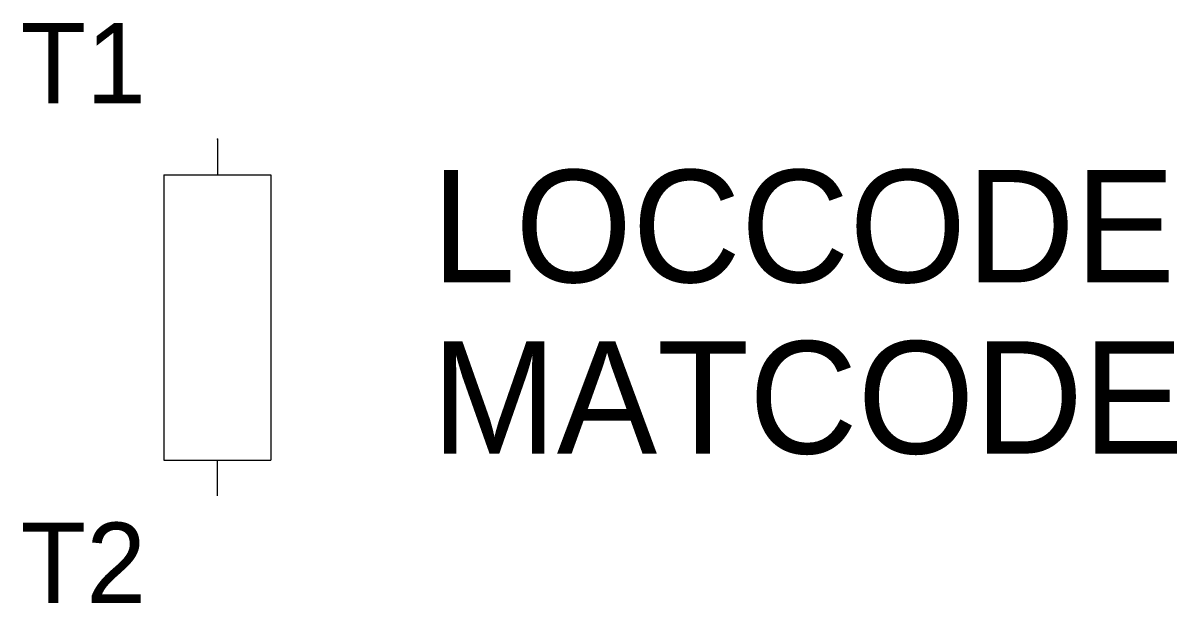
# Model space of a CAD drawing. Extents: x -5.4 to 26.9, y -8 to 8.2.
import ezdxf
from ezdxf.enums import TextEntityAlignment as Align

# ---------------------------------------------------------------- set-up
doc = ezdxf.new("R2010")
doc.units = 0
doc.layers.get('0').update_dxf_attribs({"linetype": 'CONTINUOUS'})
doc.layers.add('C', color=6, linetype='CONTINUOUS')
doc.layers.add('T2', color=1, linetype='CONTINUOUS')

msp = doc.modelspace()

# ---------------------------------------------------------------- linework, layer by layer
at = {"color": 0}
for p, q in [((0, 5), (0, 4)), ((-1, 4), (1, 4)), ((-1.5, -4), (1.5, -4)), ((0, -5), (0, -4))]:
    msp.add_line(p, q, dxfattribs=at)
at = {"color": 0, "linetype": 'CONTINUOUS'}
for p, q in [((-1.5, 4), (-1, 4)), ((-1.5, 4), (-1.5, -4)), ((1, 4), (1.5, 4)), ((1.5, 4), (1.5, -4))]:
    msp.add_line(p, q, dxfattribs=at)
at = {"layer": 'C', "color": 0, "linetype": 'CONTINUOUS'}
msp.add_point((0, 5), dxfattribs=at)

# ---------------------------------------------------------------- texts
at = {"color": 0, "linetype": 'CONTINUOUS'}
for tag, p in [('LOCCODE', (6, 0.985)), ('MATCODE', (6, -3.815))]:
    msp.add_attdef(tag, p, '', height=3.15, dxfattribs=at)
at = {"layer": 'T2', "color": 0, "linetype": 'CONTINUOUS'}
for tag, p in [('T1', (-2, 6)), ('T2', (-2, -8))]:
    msp.add_attdef(tag, text='', height=2.25, dxfattribs=at).set_placement(p, align=Align.RIGHT)

doc.saveas('drawing.dxf')
